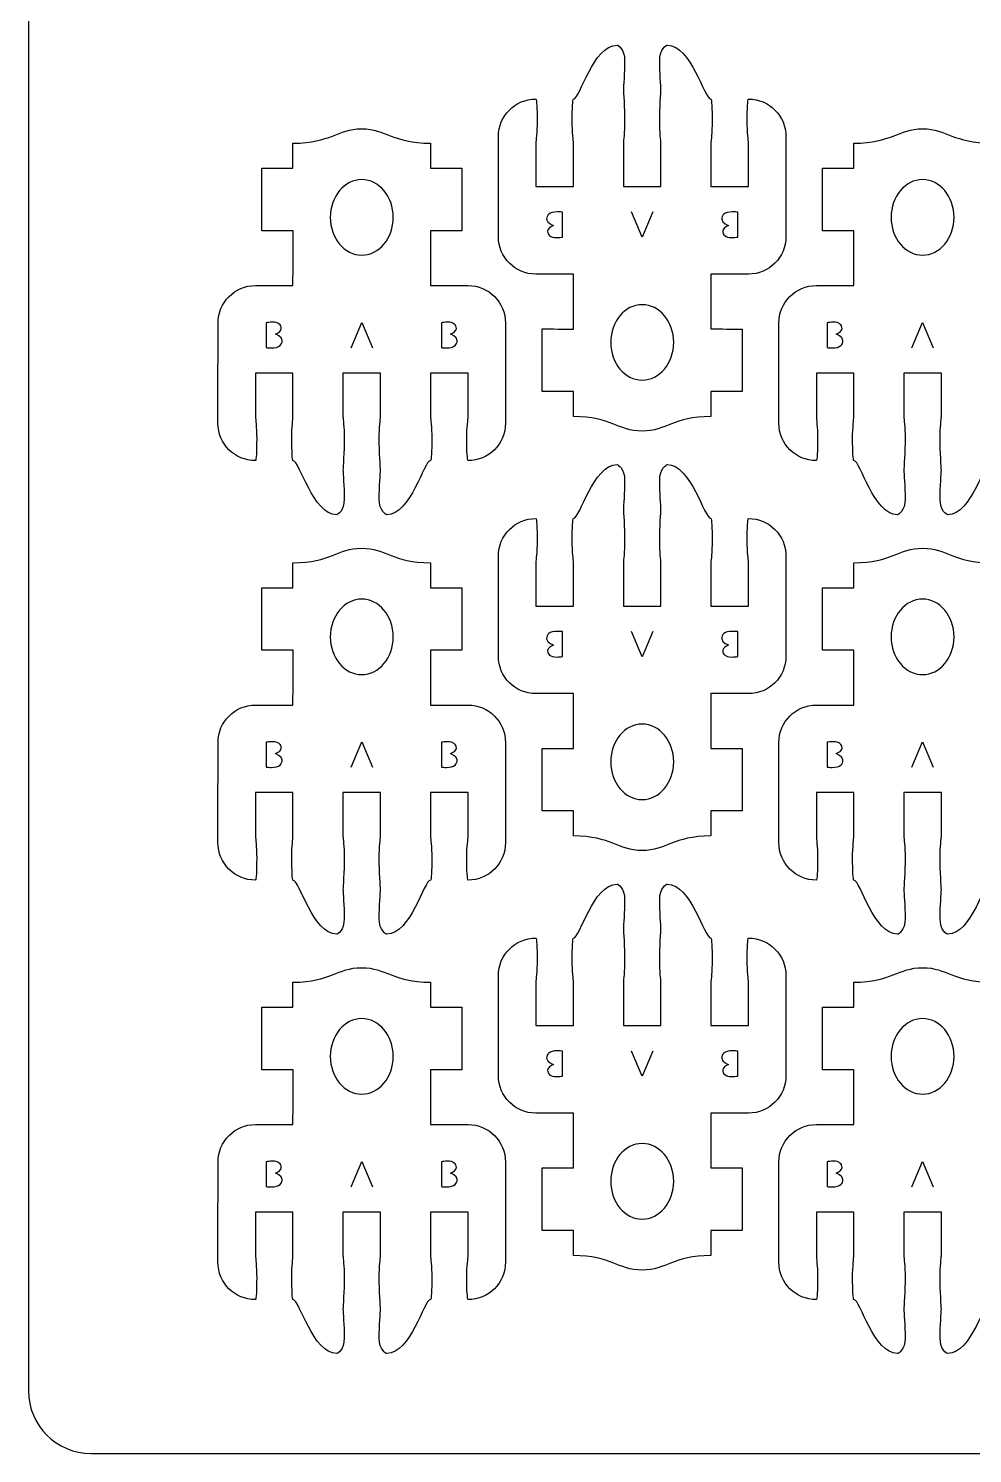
# Model space of a CAD drawing. Extents: x 0 to 300, y 0 to 300.
# Drawn here: x 0 to 75.5, y 0.1 to 114 of the extents above; entities that cross this region are included whole.
import ezdxf

# ---------------------------------------------------------------- set-up
doc = ezdxf.new("R2010")
doc.units = 0
doc.header["$MEASUREMENT"] = 0
doc.layers.add('DEFAULT', color=7, linetype='CONTINUOUS')

msp = doc.modelspace()

# ---------------------------------------------------------------- linework, layer by layer
at = {"layer": 'DEFAULT', "color": 250}
for points in [[(49.93, 99.36), (49.09, 97.34), (48.24, 99.36)], [(25.81, 88.51), (26.65, 90.53), (27.5, 88.51)], [(70.66, 88.51), (71.5, 90.53), (72.35, 88.51)], [(49.93, 65.82), (49.09, 63.8), (48.24, 65.82)], [(25.81, 54.97), (26.65, 56.99), (27.5, 54.97)], [(70.66, 54.97), (71.5, 56.99), (72.35, 54.97)], [(49.93, 32.28), (49.09, 30.26), (48.24, 32.28)], [(25.81, 21.43), (26.65, 23.45), (27.5, 21.43)], [(70.66, 21.43), (71.5, 23.45), (72.35, 21.43)]]:
    msp.add_lwpolyline(points, dxfattribs=at)
at = {"layer": 'DEFAULT', "color": 1}
for points, knots in [([(295, 0.1), (198.33, 0.1), (101.67, 0.1), (5, 0.1), (2.25, 0.1), (0, 2.35), (0, 5.1), (0, 101.77), (0, 198.43), (0, 295.1), (0, 297.85), (2.25, 300.1), (5, 300.1), (101.67, 300.1), (198.33, 300.1), (295, 300.1), (297.75, 300.1), (300, 297.85), (300, 295.1), (300, 198.43), (300, 101.77), (300, 5.1), (300, 2.35), (297.75, 0.1), (295, 0.1)], [0, 0, 0, 0, 822.047, 822.047, 822.047, 823.047, 823.047, 823.047, 1645.095, 1645.095, 1645.095, 1646.095, 1646.095, 1646.095, 2468.142, 2468.142, 2468.142, 2469.142, 2469.142, 2469.142, 3291.19, 3291.19, 3291.19, 3292.19, 3292.19, 3292.19, 3292.19]), ([(57.58, 108.39), (57.53, 108.39), (57.48, 107.6), (57.48, 106.64), (57.48, 105.67), (57.58, 105.06), (57.58, 104.89), (57.58, 103.72), (57.58, 102.55), (57.58, 101.39), (56.58, 101.39), (55.58, 101.39), (54.58, 101.39), (54.58, 102.55), (54.58, 103.72), (54.58, 104.89), (54.58, 105.06), (54.68, 105.67), (54.68, 106.64), (54.68, 107.6), (54.64, 108.39), (54.58, 108.39), (54.04, 108.39), (53.01, 112.7), (51.08, 112.7), (51.02, 112.7), (50.48, 112.42), (50.48, 111.45), (50.48, 110.48), (50.58, 109.39), (50.58, 109.14), (50.58, 108.99), (50.48, 107.6), (50.48, 106.64), (50.48, 105.67), (50.58, 105.06), (50.58, 104.89), (50.58, 103.72), (50.58, 102.55), (50.58, 101.39), (49.58, 101.39), (48.58, 101.39), (47.58, 101.39), (47.58, 102.55), (47.58, 103.72), (47.58, 104.89), (47.58, 105.06), (47.68, 105.67), (47.68, 106.64), (47.68, 107.6), (47.58, 108.99), (47.58, 109.14), (47.58, 109.39), (47.68, 110.48), (47.68, 111.45), (47.68, 112.42), (47.14, 112.7), (47.08, 112.7), (45.14, 112.7), (44.12, 108.39), (43.58, 108.39), (43.52, 108.39), (43.48, 107.6), (43.48, 106.64), (43.48, 105.67), (43.58, 105.06), (43.58, 104.89), (43.58, 103.72), (43.58, 102.55), (43.58, 101.39), (42.58, 101.39), (41.58, 101.39), (40.58, 101.39), (40.58, 102.55), (40.58, 103.72), (40.58, 104.89), (40.58, 105.06), (40.68, 105.67), (40.68, 106.64), (40.68, 107.6), (40.63, 108.39), (40.58, 108.39), (38.92, 108.39), (37.58, 107.05), (37.58, 105.39), (37.58, 102.72), (37.58, 100.05), (37.58, 97.39), (37.58, 95.73), (38.92, 94.39), (40.58, 94.39), (41.58, 94.39), (42.58, 94.39), (43.58, 94.39), (43.58, 92.93), (43.58, 91.47), (43.58, 90), (42.75, 90), (41.92, 90.01), (41.08, 90.01), (41.08, 88.34), (41.08, 86.67), (41.08, 85), (41.92, 85), (42.75, 85), (43.58, 85), (43.58, 84.34), (43.58, 83.67), (43.58, 83), (46.62, 83), (47.11, 81.85), (49.08, 81.85), (51.05, 81.85), (51.54, 83), (54.58, 83), (54.58, 83.67), (54.58, 84.34), (54.58, 85), (55.41, 85), (56.25, 85), (57.08, 85), (57.08, 86.67), (57.08, 88.34), (57.08, 90), (56.25, 90), (55.41, 90.01), (54.58, 90.01), (54.58, 91.47), (54.58, 92.93), (54.58, 94.39), (55.58, 94.39), (56.58, 94.39), (57.58, 94.39), (59.24, 94.39), (60.58, 95.73), (60.58, 97.39), (60.58, 100.05), (60.58, 102.72), (60.58, 105.39), (60.58, 107.05), (59.24, 108.39), (57.58, 108.39)], [1, 1, 1, 1, 2, 2, 2, 3, 3, 3, 12.92, 12.92, 12.92, 21.42, 21.42, 21.42, 31.34, 31.34, 31.34, 32.34, 32.34, 32.34, 33.34, 33.34, 33.34, 34.34, 34.34, 34.34, 35.34, 35.34, 35.34, 36.34, 36.34, 36.34, 37.34, 37.34, 37.34, 38.34, 38.34, 38.34, 48.26, 48.26, 48.26, 56.76, 56.76, 56.76, 66.68, 66.68, 66.68, 67.68, 67.68, 67.68, 68.68, 68.68, 68.68, 69.68, 69.68, 69.68, 70.68, 70.68, 70.68, 71.68, 71.68, 71.68, 72.68, 72.68, 72.68, 73.68, 73.68, 73.68, 83.6, 83.6, 83.6, 92.109, 92.109, 92.109, 102.029, 102.029, 102.029, 103.029, 103.029, 103.029, 104.029, 104.029, 104.029, 105.029, 105.029, 105.029, 127.708, 127.708, 127.708, 128.708, 128.708, 128.708, 137.217, 137.217, 137.217, 149.647, 149.647, 149.647, 156.727007, 156.727007, 156.727007, 170.907007, 170.907007, 170.907007, 177.987007, 177.987007, 177.987007, 183.657007, 183.657007, 183.657007, 184.657007, 184.657007, 184.657007, 185.657007, 185.657007, 185.657007, 191.327007, 191.327007, 191.327007, 198.417007, 198.417007, 198.417007, 212.587007, 212.587007, 212.587007, 219.687014, 219.687014, 219.687014, 232.097018, 232.097018, 232.097018, 240.597018, 240.597018, 240.597018, 241.597018, 241.597018, 241.597018, 264.27602, 264.27602, 264.27602, 265.27602, 265.27602, 265.27602, 265.27602]), ([(18.16, 79.48), (18.21, 79.48), (18.25, 80.26), (18.25, 81.23), (18.25, 82.19), (18.16, 82.8), (18.16, 82.98), (18.16, 84.14), (18.16, 85.31), (18.16, 86.48), (19.16, 86.48), (20.15, 86.48), (21.15, 86.48), (21.15, 85.31), (21.15, 84.14), (21.15, 82.98), (21.15, 82.8), (21.06, 82.19), (21.06, 81.23), (21.06, 80.26), (21.1, 79.48), (21.15, 79.48), (21.7, 79.48), (22.72, 75.16), (24.66, 75.16), (24.71, 75.16), (25.25, 75.45), (25.25, 76.42), (25.25, 77.38), (25.15, 78.48), (25.15, 78.73), (25.15, 78.87), (25.25, 80.26), (25.25, 81.23), (25.25, 82.19), (25.15, 82.8), (25.15, 82.98), (25.15, 84.14), (25.15, 85.31), (25.15, 86.48), (26.15, 86.48), (27.15, 86.48), (28.15, 86.48), (28.15, 85.31), (28.15, 84.14), (28.15, 82.98), (28.15, 82.8), (28.05, 82.19), (28.05, 81.23), (28.05, 80.26), (28.15, 78.87), (28.15, 78.73), (28.15, 78.48), (28.05, 77.38), (28.05, 76.42), (28.05, 75.45), (28.6, 75.16), (28.65, 75.16), (30.59, 75.16), (31.61, 79.48), (32.15, 79.48), (32.21, 79.48), (32.26, 80.26), (32.26, 81.23), (32.26, 82.19), (32.15, 82.8), (32.15, 82.98), (32.15, 84.14), (32.15, 85.31), (32.15, 86.48), (33.15, 86.48), (34.15, 86.48), (35.16, 86.48), (35.16, 85.31), (35.16, 84.14), (35.16, 82.98), (35.16, 82.8), (35.05, 82.19), (35.05, 81.23), (35.05, 80.26), (35.1, 79.48), (35.16, 79.48), (36.81, 79.48), (38.15, 80.82), (38.15, 82.48), (38.15, 85.14), (38.15, 87.81), (38.15, 90.48), (38.15, 92.13), (36.81, 93.48), (35.16, 93.48), (34.15, 93.48), (33.15, 93.48), (32.15, 93.48), (32.15, 94.94), (32.15, 96.4), (32.15, 97.86), (32.99, 97.86), (33.82, 97.86), (34.65, 97.86), (34.65, 99.52), (34.65, 101.19), (34.65, 102.86), (33.82, 102.86), (32.99, 102.86), (32.15, 102.86), (32.15, 103.53), (32.15, 104.19), (32.15, 104.86), (29.11, 104.86), (28.63, 106.01), (26.65, 106.01), (24.68, 106.01), (24.2, 104.86), (21.15, 104.86), (21.15, 104.19), (21.15, 103.53), (21.15, 102.86), (20.32, 102.86), (19.49, 102.86), (18.65, 102.86), (18.65, 101.19), (18.65, 99.53), (18.65, 97.86), (19.49, 97.86), (20.32, 97.86), (21.16, 97.86), (21.16, 96.4), (21.16, 94.94), (21.15, 93.48), (20.15, 93.48), (19.16, 93.48), (18.16, 93.48), (16.5, 93.48), (15.16, 92.13), (15.16, 90.48), (15.16, 87.81), (15.15, 85.14), (15.15, 82.48), (15.15, 80.82), (16.5, 79.48), (18.16, 79.48)], [1, 1, 1, 1, 2, 2, 2, 3, 3, 3, 12.92, 12.92, 12.92, 21.42, 21.42, 21.42, 31.34, 31.34, 31.34, 32.34, 32.34, 32.34, 33.34, 33.34, 33.34, 34.34, 34.34, 34.34, 35.34, 35.34, 35.34, 36.34, 36.34, 36.34, 37.34, 37.34, 37.34, 38.34, 38.34, 38.34, 48.26, 48.26, 48.26, 56.76, 56.76, 56.76, 66.68, 66.68, 66.68, 67.68, 67.68, 67.68, 68.68, 68.68, 68.68, 69.68, 69.68, 69.68, 70.68, 70.68, 70.68, 71.68, 71.68, 71.68, 72.68, 72.68, 72.68, 73.68, 73.68, 73.68, 83.6, 83.6, 83.6, 92.109, 92.109, 92.109, 102.029, 102.029, 102.029, 103.029, 103.029, 103.029, 104.029, 104.029, 104.029, 105.029, 105.029, 105.029, 127.708, 127.708, 127.708, 128.708, 128.708, 128.708, 137.217, 137.217, 137.217, 149.647, 149.647, 149.647, 156.727007, 156.727007, 156.727007, 170.907007, 170.907007, 170.907007, 177.987007, 177.987007, 177.987007, 183.657007, 183.657007, 183.657007, 184.657007, 184.657007, 184.657007, 185.657007, 185.657007, 185.657007, 191.327007, 191.327007, 191.327007, 198.417007, 198.417007, 198.417007, 212.587007, 212.587007, 212.587007, 219.687014, 219.687014, 219.687014, 232.097018, 232.097018, 232.097018, 240.597018, 240.597018, 240.597018, 241.597018, 241.597018, 241.597018, 264.27602, 264.27602, 264.27602, 265.27602, 265.27602, 265.27602, 265.27602]), ([(63.01, 79.48), (63.06, 79.48), (63.11, 80.26), (63.11, 81.23), (63.11, 82.19), (63.01, 82.8), (63.01, 82.98), (63.01, 84.14), (63.01, 85.31), (63.01, 86.48), (64.01, 86.48), (65.01, 86.48), (66.01, 86.48), (66.01, 85.31), (66.01, 84.14), (66.01, 82.98), (66.01, 82.8), (65.91, 82.19), (65.91, 81.23), (65.91, 80.26), (65.95, 79.48), (66.01, 79.48), (66.55, 79.48), (67.57, 75.16), (69.51, 75.16), (69.57, 75.16), (70.11, 75.45), (70.11, 76.42), (70.11, 77.38), (70.01, 78.48), (70.01, 78.73), (70.01, 78.87), (70.11, 80.26), (70.11, 81.23), (70.11, 82.19), (70.01, 82.8), (70.01, 82.98), (70.01, 84.14), (70.01, 85.31), (70.01, 86.48), (71.01, 86.48), (72.01, 86.48), (73.01, 86.48), (73.01, 85.31), (73.01, 84.14), (73.01, 82.98), (73.01, 82.8), (72.91, 82.19), (72.91, 81.23), (72.91, 80.26), (73.01, 78.87), (73.01, 78.73), (73.01, 78.48), (72.91, 77.38), (72.91, 76.42), (72.91, 75.45), (73.45, 75.16), (73.51, 75.16), (75.44, 75.16), (76.47, 79.48), (77.01, 79.48), (77.06, 79.48), (77.11, 80.26), (77.11, 81.23), (77.11, 82.19), (77.01, 82.8), (77.01, 82.98), (77.01, 84.14), (77.01, 85.31), (77.01, 86.48), (78.01, 86.48), (79.01, 86.48), (80.01, 86.48), (80.01, 85.31), (80.01, 84.14), (80.01, 82.98), (80.01, 82.8), (79.91, 82.19), (79.91, 81.23), (79.91, 80.26), (79.95, 79.48), (80.01, 79.48), (81.67, 79.48), (83.01, 80.82), (83.01, 82.48), (83.01, 85.14), (83.01, 87.81), (83.01, 90.48), (83.01, 92.13), (81.67, 93.48), (80.01, 93.48), (79.01, 93.48), (78.01, 93.48), (77.01, 93.48), (77.01, 94.94), (77.01, 96.4), (77.01, 97.86), (77.84, 97.86), (78.67, 97.86), (79.5, 97.86), (79.5, 99.52), (79.5, 101.19), (79.5, 102.86), (78.67, 102.86), (77.84, 102.86), (77.01, 102.86), (77.01, 103.53), (77.01, 104.19), (77.01, 104.86), (73.97, 104.86), (73.48, 106.01), (71.51, 106.01), (69.54, 106.01), (69.05, 104.86), (66.01, 104.86), (66.01, 104.19), (66.01, 103.53), (66.01, 102.86), (65.17, 102.86), (64.34, 102.86), (63.51, 102.86), (63.51, 101.19), (63.51, 99.53), (63.51, 97.86), (64.34, 97.86), (65.18, 97.86), (66.01, 97.86), (66.01, 96.4), (66.01, 94.94), (66.01, 93.48), (65.01, 93.48), (64.01, 93.48), (63.01, 93.48), (61.35, 93.48), (60.01, 92.13), (60.01, 90.48), (60.01, 87.81), (60.01, 85.14), (60.01, 82.48), (60.01, 80.82), (61.35, 79.48), (63.01, 79.48)], [1, 1, 1, 1, 2, 2, 2, 3, 3, 3, 12.92, 12.92, 12.92, 21.42, 21.42, 21.42, 31.34, 31.34, 31.34, 32.34, 32.34, 32.34, 33.34, 33.34, 33.34, 34.34, 34.34, 34.34, 35.34, 35.34, 35.34, 36.34, 36.34, 36.34, 37.34, 37.34, 37.34, 38.34, 38.34, 38.34, 48.26, 48.26, 48.26, 56.76, 56.76, 56.76, 66.68, 66.68, 66.68, 67.68, 67.68, 67.68, 68.68, 68.68, 68.68, 69.68, 69.68, 69.68, 70.68, 70.68, 70.68, 71.68, 71.68, 71.68, 72.68, 72.68, 72.68, 73.68, 73.68, 73.68, 83.6, 83.6, 83.6, 92.11, 92.11, 92.11, 102.03, 102.03, 102.03, 103.03, 103.03, 103.03, 104.03, 104.03, 104.03, 105.03, 105.03, 105.03, 127.709, 127.709, 127.709, 128.709, 128.709, 128.709, 137.219, 137.219, 137.219, 149.649, 149.649, 149.649, 156.729007, 156.729007, 156.729007, 170.909007, 170.909007, 170.909007, 177.989007, 177.989007, 177.989007, 183.659007, 183.659007, 183.659007, 184.659007, 184.659007, 184.659007, 185.659007, 185.659007, 185.659007, 191.329007, 191.329007, 191.329007, 198.419007, 198.419007, 198.419007, 212.589007, 212.589007, 212.589007, 219.689014, 219.689014, 219.689014, 232.099018, 232.099018, 232.099018, 240.599018, 240.599018, 240.599018, 241.599018, 241.599018, 241.599018, 264.27802, 264.27802, 264.27802, 265.27802, 265.27802, 265.27802, 265.27802]), ([(26.65, 101.95), (28.04, 101.95), (29.17, 100.6), (29.17, 98.93), (29.17, 97.26), (28.04, 95.91), (26.65, 95.91), (25.26, 95.91), (24.14, 97.26), (24.14, 98.93), (24.14, 100.6), (25.26, 101.95), (26.65, 101.95)], [1, 1, 1, 1, 2, 2, 2, 3, 3, 3, 4, 4, 4, 5, 5, 5, 5]), ([(71.51, 101.95), (72.89, 101.95), (74.02, 100.6), (74.02, 98.93), (74.02, 97.26), (72.89, 95.91), (71.51, 95.91), (70.12, 95.91), (68.99, 97.26), (68.99, 98.93), (68.99, 100.6), (70.12, 101.95), (71.51, 101.95)], [1, 1, 1, 1, 2, 2, 2, 3, 3, 3, 4, 4, 4, 5, 5, 5, 5]), ([(49.08, 85.92), (47.69, 85.92), (46.57, 87.27), (46.57, 88.93), (46.57, 90.6), (47.69, 91.95), (49.08, 91.95), (50.47, 91.95), (51.6, 90.6), (51.6, 88.93), (51.6, 87.27), (50.47, 85.92), (49.08, 85.92)], [1, 1, 1, 1, 2, 2, 2, 3, 3, 3, 4, 4, 4, 5, 5, 5, 5]), ([(57.58, 74.85), (57.53, 74.85), (57.48, 74.07), (57.48, 73.1), (57.48, 72.13), (57.58, 71.53), (57.58, 71.35), (57.58, 70.18), (57.58, 69.02), (57.58, 67.85), (56.58, 67.85), (55.58, 67.85), (54.58, 67.85), (54.58, 69.02), (54.58, 70.18), (54.58, 71.35), (54.58, 71.53), (54.68, 72.13), (54.68, 73.1), (54.68, 74.07), (54.64, 74.85), (54.58, 74.85), (54.04, 74.85), (53.01, 79.16), (51.08, 79.16), (51.02, 79.16), (50.48, 78.88), (50.48, 77.91), (50.48, 76.94), (50.58, 75.85), (50.58, 75.6), (50.58, 75.45), (50.48, 74.07), (50.48, 73.1), (50.48, 72.13), (50.58, 71.52), (50.58, 71.35), (50.58, 70.18), (50.58, 69.02), (50.58, 67.85), (49.58, 67.85), (48.58, 67.85), (47.58, 67.85), (47.58, 69.02), (47.58, 70.18), (47.58, 71.35), (47.58, 71.52), (47.68, 72.13), (47.68, 73.1), (47.68, 74.07), (47.58, 75.45), (47.58, 75.6), (47.58, 75.85), (47.68, 76.94), (47.68, 77.91), (47.68, 78.88), (47.14, 79.16), (47.08, 79.16), (45.14, 79.16), (44.12, 74.85), (43.58, 74.85), (43.52, 74.85), (43.48, 74.07), (43.48, 73.1), (43.48, 72.13), (43.58, 71.53), (43.58, 71.35), (43.58, 70.18), (43.58, 69.02), (43.58, 67.85), (42.58, 67.85), (41.58, 67.85), (40.58, 67.85), (40.58, 69.02), (40.58, 70.18), (40.58, 71.35), (40.58, 71.53), (40.68, 72.13), (40.68, 73.1), (40.68, 74.07), (40.63, 74.85), (40.58, 74.85), (38.92, 74.85), (37.58, 73.51), (37.58, 71.85), (37.58, 69.18), (37.58, 66.52), (37.58, 63.85), (37.58, 62.19), (38.92, 60.85), (40.58, 60.85), (41.58, 60.85), (42.58, 60.85), (43.58, 60.85), (43.58, 59.39), (43.58, 57.93), (43.58, 56.47), (42.75, 56.47), (41.92, 56.47), (41.08, 56.47), (41.08, 54.8), (41.08, 53.13), (41.08, 51.47), (41.92, 51.47), (42.75, 51.47), (43.58, 51.47), (43.58, 50.8), (43.58, 50.13), (43.58, 49.47), (46.62, 49.47), (47.11, 48.31), (49.08, 48.31), (51.05, 48.31), (51.54, 49.47), (54.58, 49.47), (54.58, 50.13), (54.58, 50.8), (54.58, 51.47), (55.41, 51.47), (56.25, 51.47), (57.08, 51.47), (57.08, 53.13), (57.08, 54.8), (57.08, 56.47), (56.25, 56.47), (55.41, 56.47), (54.58, 56.47), (54.58, 57.93), (54.58, 59.39), (54.58, 60.85), (55.58, 60.85), (56.58, 60.85), (57.58, 60.85), (59.24, 60.85), (60.58, 62.19), (60.58, 63.85), (60.58, 66.52), (60.58, 69.18), (60.58, 71.85), (60.58, 73.51), (59.24, 74.85), (57.58, 74.85)], [1, 1, 1, 1, 2, 2, 2, 3, 3, 3, 12.92, 12.92, 12.92, 21.42, 21.42, 21.42, 31.34, 31.34, 31.34, 32.34, 32.34, 32.34, 33.34, 33.34, 33.34, 34.34, 34.34, 34.34, 35.34, 35.34, 35.34, 36.34, 36.34, 36.34, 37.34, 37.34, 37.34, 38.34, 38.34, 38.34, 48.26, 48.26, 48.26, 56.76, 56.76, 56.76, 66.68, 66.68, 66.68, 67.68, 67.68, 67.68, 68.68, 68.68, 68.68, 69.68, 69.68, 69.68, 70.68, 70.68, 70.68, 71.68, 71.68, 71.68, 72.68, 72.68, 72.68, 73.68, 73.68, 73.68, 83.6, 83.6, 83.6, 92.109, 92.109, 92.109, 102.029, 102.029, 102.029, 103.029, 103.029, 103.029, 104.029, 104.029, 104.029, 105.029, 105.029, 105.029, 127.708, 127.708, 127.708, 128.708, 128.708, 128.708, 137.217, 137.217, 137.217, 149.647, 149.647, 149.647, 156.727007, 156.727007, 156.727007, 170.907007, 170.907007, 170.907007, 177.987007, 177.987007, 177.987007, 183.657007, 183.657007, 183.657007, 184.657007, 184.657007, 184.657007, 185.657007, 185.657007, 185.657007, 191.327007, 191.327007, 191.327007, 198.417007, 198.417007, 198.417007, 212.587007, 212.587007, 212.587007, 219.687014, 219.687014, 219.687014, 232.097018, 232.097018, 232.097018, 240.597018, 240.597018, 240.597018, 241.597018, 241.597018, 241.597018, 264.27602, 264.27602, 264.27602, 265.27602, 265.27602, 265.27602, 265.27602]), ([(18.16, 45.94), (18.21, 45.94), (18.25, 46.72), (18.25, 47.69), (18.25, 48.66), (18.16, 49.26), (18.16, 49.44), (18.16, 50.61), (18.16, 51.77), (18.16, 52.94), (19.16, 52.94), (20.15, 52.94), (21.15, 52.94), (21.15, 51.77), (21.15, 50.61), (21.15, 49.44), (21.15, 49.26), (21.06, 48.66), (21.06, 47.69), (21.06, 46.72), (21.1, 45.94), (21.15, 45.94), (21.7, 45.94), (22.72, 41.62), (24.66, 41.62), (24.71, 41.62), (25.25, 41.91), (25.25, 42.88), (25.25, 43.84), (25.15, 44.94), (25.15, 45.19), (25.15, 45.33), (25.25, 46.72), (25.25, 47.69), (25.25, 48.66), (25.15, 49.27), (25.15, 49.44), (25.15, 50.61), (25.15, 51.77), (25.15, 52.94), (26.15, 52.94), (27.15, 52.94), (28.15, 52.94), (28.15, 51.77), (28.15, 50.61), (28.15, 49.44), (28.15, 49.27), (28.05, 48.66), (28.05, 47.69), (28.05, 46.72), (28.15, 45.33), (28.15, 45.19), (28.15, 44.94), (28.05, 43.84), (28.05, 42.88), (28.05, 41.91), (28.6, 41.62), (28.65, 41.62), (30.59, 41.62), (31.61, 45.94), (32.15, 45.94), (32.21, 45.94), (32.26, 46.72), (32.26, 47.69), (32.26, 48.66), (32.15, 49.26), (32.15, 49.44), (32.15, 50.61), (32.15, 51.77), (32.15, 52.94), (33.15, 52.94), (34.15, 52.94), (35.16, 52.94), (35.16, 51.77), (35.16, 50.61), (35.16, 49.44), (35.16, 49.26), (35.05, 48.66), (35.05, 47.69), (35.05, 46.72), (35.1, 45.94), (35.16, 45.94), (36.81, 45.94), (38.15, 47.28), (38.15, 48.94), (38.15, 51.6), (38.15, 54.27), (38.15, 56.94), (38.15, 58.6), (36.81, 59.94), (35.16, 59.94), (34.15, 59.94), (33.15, 59.94), (32.15, 59.94), (32.15, 61.4), (32.15, 62.86), (32.15, 64.32), (32.99, 64.32), (33.82, 64.32), (34.65, 64.32), (34.65, 65.99), (34.65, 67.65), (34.65, 69.32), (33.82, 69.32), (32.99, 69.32), (32.15, 69.32), (32.15, 69.99), (32.15, 70.65), (32.15, 71.32), (29.11, 71.32), (28.63, 72.48), (26.65, 72.48), (24.68, 72.48), (24.2, 71.32), (21.15, 71.32), (21.15, 70.65), (21.15, 69.99), (21.15, 69.32), (20.32, 69.32), (19.49, 69.32), (18.65, 69.32), (18.65, 67.65), (18.65, 65.99), (18.65, 64.32), (19.49, 64.32), (20.32, 64.32), (21.16, 64.32), (21.16, 62.86), (21.16, 61.4), (21.15, 59.94), (20.15, 59.94), (19.16, 59.94), (18.16, 59.94), (16.5, 59.94), (15.16, 58.6), (15.16, 56.94), (15.16, 54.27), (15.15, 51.6), (15.15, 48.94), (15.15, 47.28), (16.5, 45.94), (18.16, 45.94)], [1, 1, 1, 1, 2, 2, 2, 3, 3, 3, 12.92, 12.92, 12.92, 21.42, 21.42, 21.42, 31.34, 31.34, 31.34, 32.34, 32.34, 32.34, 33.34, 33.34, 33.34, 34.34, 34.34, 34.34, 35.34, 35.34, 35.34, 36.34, 36.34, 36.34, 37.34, 37.34, 37.34, 38.34, 38.34, 38.34, 48.26, 48.26, 48.26, 56.76, 56.76, 56.76, 66.68, 66.68, 66.68, 67.68, 67.68, 67.68, 68.68, 68.68, 68.68, 69.68, 69.68, 69.68, 70.68, 70.68, 70.68, 71.68, 71.68, 71.68, 72.68, 72.68, 72.68, 73.68, 73.68, 73.68, 83.6, 83.6, 83.6, 92.109, 92.109, 92.109, 102.029, 102.029, 102.029, 103.029, 103.029, 103.029, 104.029, 104.029, 104.029, 105.029, 105.029, 105.029, 127.708, 127.708, 127.708, 128.708, 128.708, 128.708, 137.217, 137.217, 137.217, 149.647, 149.647, 149.647, 156.727007, 156.727007, 156.727007, 170.907007, 170.907007, 170.907007, 177.987007, 177.987007, 177.987007, 183.657007, 183.657007, 183.657007, 184.657007, 184.657007, 184.657007, 185.657007, 185.657007, 185.657007, 191.327007, 191.327007, 191.327007, 198.417007, 198.417007, 198.417007, 212.587007, 212.587007, 212.587007, 219.687014, 219.687014, 219.687014, 232.097018, 232.097018, 232.097018, 240.597018, 240.597018, 240.597018, 241.597018, 241.597018, 241.597018, 264.27602, 264.27602, 264.27602, 265.27602, 265.27602, 265.27602, 265.27602]), ([(63.01, 45.94), (63.06, 45.94), (63.11, 46.72), (63.11, 47.69), (63.11, 48.66), (63.01, 49.26), (63.01, 49.44), (63.01, 50.61), (63.01, 51.77), (63.01, 52.94), (64.01, 52.94), (65.01, 52.94), (66.01, 52.94), (66.01, 51.77), (66.01, 50.61), (66.01, 49.44), (66.01, 49.26), (65.91, 48.66), (65.91, 47.69), (65.91, 46.72), (65.95, 45.94), (66.01, 45.94), (66.55, 45.94), (67.57, 41.62), (69.51, 41.62), (69.57, 41.62), (70.11, 41.91), (70.11, 42.88), (70.11, 43.84), (70.01, 44.94), (70.01, 45.19), (70.01, 45.33), (70.11, 46.72), (70.11, 47.69), (70.11, 48.66), (70.01, 49.27), (70.01, 49.44), (70.01, 50.61), (70.01, 51.77), (70.01, 52.94), (71.01, 52.94), (72.01, 52.94), (73.01, 52.94), (73.01, 51.77), (73.01, 50.61), (73.01, 49.44), (73.01, 49.27), (72.91, 48.66), (72.91, 47.69), (72.91, 46.72), (73.01, 45.33), (73.01, 45.19), (73.01, 44.94), (72.91, 43.84), (72.91, 42.88), (72.91, 41.91), (73.45, 41.62), (73.51, 41.62), (75.44, 41.62), (76.47, 45.94), (77.01, 45.94), (77.06, 45.94), (77.11, 46.72), (77.11, 47.69), (77.11, 48.66), (77.01, 49.26), (77.01, 49.44), (77.01, 50.61), (77.01, 51.77), (77.01, 52.94), (78.01, 52.94), (79.01, 52.94), (80.01, 52.94), (80.01, 51.77), (80.01, 50.61), (80.01, 49.44), (80.01, 49.26), (79.91, 48.66), (79.91, 47.69), (79.91, 46.72), (79.95, 45.94), (80.01, 45.94), (81.67, 45.94), (83.01, 47.28), (83.01, 48.94), (83.01, 51.6), (83.01, 54.27), (83.01, 56.94), (83.01, 58.6), (81.67, 59.94), (80.01, 59.94), (79.01, 59.94), (78.01, 59.94), (77.01, 59.94), (77.01, 61.4), (77.01, 62.86), (77.01, 64.32), (77.84, 64.32), (78.67, 64.32), (79.5, 64.32), (79.5, 65.99), (79.5, 67.65), (79.5, 69.32), (78.67, 69.32), (77.84, 69.32), (77.01, 69.32), (77.01, 69.99), (77.01, 70.65), (77.01, 71.32), (73.97, 71.32), (73.48, 72.48), (71.51, 72.48), (69.54, 72.48), (69.05, 71.32), (66.01, 71.32), (66.01, 70.65), (66.01, 69.99), (66.01, 69.32), (65.17, 69.32), (64.34, 69.32), (63.51, 69.32), (63.51, 67.65), (63.51, 65.99), (63.51, 64.32), (64.34, 64.32), (65.18, 64.32), (66.01, 64.32), (66.01, 62.86), (66.01, 61.4), (66.01, 59.94), (65.01, 59.94), (64.01, 59.94), (63.01, 59.94), (61.35, 59.94), (60.01, 58.6), (60.01, 56.94), (60.01, 54.27), (60.01, 51.6), (60.01, 48.94), (60.01, 47.28), (61.35, 45.94), (63.01, 45.94)], [1, 1, 1, 1, 2, 2, 2, 3, 3, 3, 12.92, 12.92, 12.92, 21.42, 21.42, 21.42, 31.34, 31.34, 31.34, 32.34, 32.34, 32.34, 33.34, 33.34, 33.34, 34.34, 34.34, 34.34, 35.34, 35.34, 35.34, 36.34, 36.34, 36.34, 37.34, 37.34, 37.34, 38.34, 38.34, 38.34, 48.26, 48.26, 48.26, 56.76, 56.76, 56.76, 66.68, 66.68, 66.68, 67.68, 67.68, 67.68, 68.68, 68.68, 68.68, 69.68, 69.68, 69.68, 70.68, 70.68, 70.68, 71.68, 71.68, 71.68, 72.68, 72.68, 72.68, 73.68, 73.68, 73.68, 83.6, 83.6, 83.6, 92.11, 92.11, 92.11, 102.03, 102.03, 102.03, 103.03, 103.03, 103.03, 104.03, 104.03, 104.03, 105.03, 105.03, 105.03, 127.709, 127.709, 127.709, 128.709, 128.709, 128.709, 137.219, 137.219, 137.219, 149.649, 149.649, 149.649, 156.729007, 156.729007, 156.729007, 170.909007, 170.909007, 170.909007, 177.989007, 177.989007, 177.989007, 183.659007, 183.659007, 183.659007, 184.659007, 184.659007, 184.659007, 185.659007, 185.659007, 185.659007, 191.329007, 191.329007, 191.329007, 198.419007, 198.419007, 198.419007, 212.589007, 212.589007, 212.589007, 219.689014, 219.689014, 219.689014, 232.099018, 232.099018, 232.099018, 240.599018, 240.599018, 240.599018, 241.599018, 241.599018, 241.599018, 264.27802, 264.27802, 264.27802, 265.27802, 265.27802, 265.27802, 265.27802]), ([(26.65, 68.41), (28.04, 68.41), (29.17, 67.06), (29.17, 65.39), (29.17, 63.72), (28.04, 62.37), (26.65, 62.37), (25.26, 62.37), (24.14, 63.72), (24.14, 65.39), (24.14, 67.06), (25.26, 68.41), (26.65, 68.41)], [1, 1, 1, 1, 2, 2, 2, 3, 3, 3, 4, 4, 4, 5, 5, 5, 5]), ([(71.51, 68.41), (72.89, 68.41), (74.02, 67.06), (74.02, 65.39), (74.02, 63.72), (72.89, 62.37), (71.51, 62.37), (70.12, 62.37), (68.99, 63.72), (68.99, 65.39), (68.99, 67.06), (70.12, 68.41), (71.51, 68.41)], [1, 1, 1, 1, 2, 2, 2, 3, 3, 3, 4, 4, 4, 5, 5, 5, 5]), ([(49.08, 52.38), (47.69, 52.38), (46.57, 53.73), (46.57, 55.4), (46.57, 57.07), (47.69, 58.42), (49.08, 58.42), (50.47, 58.42), (51.6, 57.07), (51.6, 55.4), (51.6, 53.73), (50.47, 52.38), (49.08, 52.38)], [1, 1, 1, 1, 2, 2, 2, 3, 3, 3, 4, 4, 4, 5, 5, 5, 5]), ([(57.58, 41.31), (57.53, 41.31), (57.48, 40.53), (57.48, 39.56), (57.48, 38.59), (57.58, 37.99), (57.58, 37.81), (57.58, 36.64), (57.58, 35.48), (57.58, 34.31), (56.58, 34.31), (55.58, 34.31), (54.58, 34.31), (54.58, 35.48), (54.58, 36.64), (54.58, 37.81), (54.58, 37.99), (54.68, 38.59), (54.68, 39.56), (54.68, 40.53), (54.64, 41.31), (54.58, 41.31), (54.04, 41.31), (53.01, 45.62), (51.08, 45.62), (51.02, 45.62), (50.48, 45.34), (50.48, 44.37), (50.48, 43.41), (50.58, 42.31), (50.58, 42.06), (50.58, 41.92), (50.48, 40.53), (50.48, 39.56), (50.48, 38.59), (50.58, 37.98), (50.58, 37.81), (50.58, 36.64), (50.58, 35.48), (50.58, 34.31), (49.58, 34.31), (48.58, 34.31), (47.58, 34.31), (47.58, 35.48), (47.58, 36.64), (47.58, 37.81), (47.58, 37.98), (47.68, 38.59), (47.68, 39.56), (47.68, 40.53), (47.58, 41.92), (47.58, 42.06), (47.58, 42.31), (47.68, 43.41), (47.68, 44.37), (47.68, 45.34), (47.14, 45.62), (47.08, 45.62), (45.14, 45.62), (44.12, 41.31), (43.58, 41.31), (43.52, 41.31), (43.48, 40.53), (43.48, 39.56), (43.48, 38.59), (43.58, 37.99), (43.58, 37.81), (43.58, 36.64), (43.58, 35.48), (43.58, 34.31), (42.58, 34.31), (41.58, 34.31), (40.58, 34.31), (40.58, 35.48), (40.58, 36.64), (40.58, 37.81), (40.58, 37.99), (40.68, 38.59), (40.68, 39.56), (40.68, 40.53), (40.63, 41.31), (40.58, 41.31), (38.92, 41.31), (37.58, 39.97), (37.58, 38.31), (37.58, 35.64), (37.58, 32.98), (37.58, 30.31), (37.58, 28.65), (38.92, 27.31), (40.58, 27.31), (41.58, 27.31), (42.58, 27.31), (43.58, 27.31), (43.58, 25.85), (43.58, 24.39), (43.58, 22.93), (42.75, 22.93), (41.92, 22.93), (41.08, 22.93), (41.08, 21.26), (41.08, 19.6), (41.08, 17.93), (41.92, 17.93), (42.75, 17.93), (43.58, 17.93), (43.58, 17.26), (43.58, 16.6), (43.58, 15.93), (46.62, 15.93), (47.11, 14.77), (49.08, 14.77), (51.05, 14.77), (51.54, 15.93), (54.58, 15.93), (54.58, 16.6), (54.58, 17.26), (54.58, 17.93), (55.41, 17.93), (56.25, 17.93), (57.08, 17.93), (57.08, 19.59), (57.08, 21.26), (57.08, 22.93), (56.25, 22.93), (55.41, 22.93), (54.58, 22.93), (54.58, 24.39), (54.58, 25.85), (54.58, 27.31), (55.58, 27.31), (56.58, 27.31), (57.58, 27.31), (59.24, 27.31), (60.58, 28.65), (60.58, 30.31), (60.58, 32.98), (60.58, 35.64), (60.58, 38.31), (60.58, 39.97), (59.24, 41.31), (57.58, 41.31)], [1, 1, 1, 1, 2, 2, 2, 3, 3, 3, 12.92, 12.92, 12.92, 21.42, 21.42, 21.42, 31.34, 31.34, 31.34, 32.34, 32.34, 32.34, 33.34, 33.34, 33.34, 34.34, 34.34, 34.34, 35.34, 35.34, 35.34, 36.34, 36.34, 36.34, 37.34, 37.34, 37.34, 38.34, 38.34, 38.34, 48.26, 48.26, 48.26, 56.76, 56.76, 56.76, 66.68, 66.68, 66.68, 67.68, 67.68, 67.68, 68.68, 68.68, 68.68, 69.68, 69.68, 69.68, 70.68, 70.68, 70.68, 71.68, 71.68, 71.68, 72.68, 72.68, 72.68, 73.68, 73.68, 73.68, 83.6, 83.6, 83.6, 92.109, 92.109, 92.109, 102.029, 102.029, 102.029, 103.029, 103.029, 103.029, 104.029, 104.029, 104.029, 105.029, 105.029, 105.029, 127.708, 127.708, 127.708, 128.708, 128.708, 128.708, 137.217, 137.217, 137.217, 149.647, 149.647, 149.647, 156.727007, 156.727007, 156.727007, 170.907007, 170.907007, 170.907007, 177.987007, 177.987007, 177.987007, 183.657007, 183.657007, 183.657007, 184.657007, 184.657007, 184.657007, 185.657007, 185.657007, 185.657007, 191.327007, 191.327007, 191.327007, 198.417007, 198.417007, 198.417007, 212.587007, 212.587007, 212.587007, 219.687014, 219.687014, 219.687014, 232.097018, 232.097018, 232.097018, 240.597018, 240.597018, 240.597018, 241.597018, 241.597018, 241.597018, 264.27602, 264.27602, 264.27602, 265.27602, 265.27602, 265.27602, 265.27602]), ([(18.16, 12.4), (18.21, 12.4), (18.25, 13.18), (18.25, 14.15), (18.25, 15.12), (18.16, 15.72), (18.16, 15.9), (18.16, 17.07), (18.16, 18.23), (18.16, 19.4), (19.16, 19.4), (20.15, 19.4), (21.15, 19.4), (21.15, 18.23), (21.15, 17.07), (21.15, 15.9), (21.15, 15.72), (21.06, 15.12), (21.06, 14.15), (21.06, 13.18), (21.1, 12.4), (21.15, 12.4), (21.7, 12.4), (22.72, 8.09), (24.66, 8.09), (24.71, 8.09), (25.25, 8.37), (25.25, 9.34), (25.25, 10.31), (25.15, 11.4), (25.15, 11.65), (25.15, 11.8), (25.25, 13.18), (25.25, 14.15), (25.25, 15.12), (25.15, 15.73), (25.15, 15.9), (25.15, 17.07), (25.15, 18.23), (25.15, 19.4), (26.15, 19.4), (27.15, 19.4), (28.15, 19.4), (28.15, 18.23), (28.15, 17.07), (28.15, 15.9), (28.15, 15.73), (28.05, 15.12), (28.05, 14.15), (28.05, 13.18), (28.15, 11.8), (28.15, 11.65), (28.15, 11.4), (28.05, 10.31), (28.05, 9.34), (28.05, 8.37), (28.6, 8.09), (28.65, 8.09), (30.59, 8.09), (31.61, 12.4), (32.15, 12.4), (32.21, 12.4), (32.26, 13.18), (32.26, 14.15), (32.26, 15.12), (32.15, 15.72), (32.15, 15.9), (32.15, 17.07), (32.15, 18.23), (32.15, 19.4), (33.15, 19.4), (34.15, 19.4), (35.16, 19.4), (35.16, 18.23), (35.16, 17.07), (35.16, 15.9), (35.16, 15.72), (35.05, 15.12), (35.05, 14.15), (35.05, 13.18), (35.1, 12.4), (35.16, 12.4), (36.81, 12.4), (38.15, 13.74), (38.15, 15.4), (38.15, 18.07), (38.15, 20.73), (38.15, 23.4), (38.15, 25.06), (36.81, 26.4), (35.16, 26.4), (34.15, 26.4), (33.15, 26.4), (32.15, 26.4), (32.15, 27.86), (32.15, 29.32), (32.15, 30.78), (32.99, 30.78), (33.82, 30.78), (34.65, 30.78), (34.65, 32.45), (34.65, 34.12), (34.65, 35.78), (33.82, 35.78), (32.99, 35.78), (32.15, 35.78), (32.15, 36.45), (32.15, 37.12), (32.15, 37.78), (29.11, 37.78), (28.63, 38.94), (26.65, 38.94), (24.68, 38.94), (24.2, 37.78), (21.15, 37.78), (21.15, 37.12), (21.15, 36.45), (21.15, 35.78), (20.32, 35.78), (19.49, 35.78), (18.65, 35.78), (18.65, 34.12), (18.65, 32.45), (18.65, 30.78), (19.49, 30.78), (20.32, 30.78), (21.16, 30.78), (21.16, 29.32), (21.16, 27.86), (21.15, 26.4), (20.15, 26.4), (19.16, 26.4), (18.16, 26.4), (16.5, 26.4), (15.16, 25.06), (15.16, 23.4), (15.16, 20.73), (15.15, 18.07), (15.15, 15.4), (15.15, 13.74), (16.5, 12.4), (18.16, 12.4)], [1, 1, 1, 1, 2, 2, 2, 3, 3, 3, 12.92, 12.92, 12.92, 21.42, 21.42, 21.42, 31.34, 31.34, 31.34, 32.34, 32.34, 32.34, 33.34, 33.34, 33.34, 34.34, 34.34, 34.34, 35.34, 35.34, 35.34, 36.34, 36.34, 36.34, 37.34, 37.34, 37.34, 38.34, 38.34, 38.34, 48.26, 48.26, 48.26, 56.76, 56.76, 56.76, 66.68, 66.68, 66.68, 67.68, 67.68, 67.68, 68.68, 68.68, 68.68, 69.68, 69.68, 69.68, 70.68, 70.68, 70.68, 71.68, 71.68, 71.68, 72.68, 72.68, 72.68, 73.68, 73.68, 73.68, 83.6, 83.6, 83.6, 92.109, 92.109, 92.109, 102.029, 102.029, 102.029, 103.029, 103.029, 103.029, 104.029, 104.029, 104.029, 105.029, 105.029, 105.029, 127.708, 127.708, 127.708, 128.708, 128.708, 128.708, 137.217, 137.217, 137.217, 149.647, 149.647, 149.647, 156.727007, 156.727007, 156.727007, 170.907007, 170.907007, 170.907007, 177.987007, 177.987007, 177.987007, 183.657007, 183.657007, 183.657007, 184.657007, 184.657007, 184.657007, 185.657007, 185.657007, 185.657007, 191.327007, 191.327007, 191.327007, 198.417007, 198.417007, 198.417007, 212.587007, 212.587007, 212.587007, 219.687014, 219.687014, 219.687014, 232.097018, 232.097018, 232.097018, 240.597018, 240.597018, 240.597018, 241.597018, 241.597018, 241.597018, 264.27602, 264.27602, 264.27602, 265.27602, 265.27602, 265.27602, 265.27602]), ([(63.01, 12.4), (63.06, 12.4), (63.11, 13.18), (63.11, 14.15), (63.11, 15.12), (63.01, 15.72), (63.01, 15.9), (63.01, 17.07), (63.01, 18.23), (63.01, 19.4), (64.01, 19.4), (65.01, 19.4), (66.01, 19.4), (66.01, 18.23), (66.01, 17.07), (66.01, 15.9), (66.01, 15.72), (65.91, 15.12), (65.91, 14.15), (65.91, 13.18), (65.95, 12.4), (66.01, 12.4), (66.55, 12.4), (67.57, 8.09), (69.51, 8.09), (69.57, 8.09), (70.11, 8.37), (70.11, 9.34), (70.11, 10.31), (70.01, 11.4), (70.01, 11.65), (70.01, 11.8), (70.11, 13.18), (70.11, 14.15), (70.11, 15.12), (70.01, 15.73), (70.01, 15.9), (70.01, 17.07), (70.01, 18.23), (70.01, 19.4), (71.01, 19.4), (72.01, 19.4), (73.01, 19.4), (73.01, 18.23), (73.01, 17.07), (73.01, 15.9), (73.01, 15.73), (72.91, 15.12), (72.91, 14.15), (72.91, 13.18), (73.01, 11.8), (73.01, 11.65), (73.01, 11.4), (72.91, 10.31), (72.91, 9.34), (72.91, 8.37), (73.45, 8.09), (73.51, 8.09), (75.44, 8.09), (76.47, 12.4), (77.01, 12.4), (77.06, 12.4), (77.11, 13.18), (77.11, 14.15), (77.11, 15.12), (77.01, 15.72), (77.01, 15.9), (77.01, 17.07), (77.01, 18.23), (77.01, 19.4), (78.01, 19.4), (79.01, 19.4), (80.01, 19.4), (80.01, 18.23), (80.01, 17.07), (80.01, 15.9), (80.01, 15.72), (79.91, 15.12), (79.91, 14.15), (79.91, 13.18), (79.95, 12.4), (80.01, 12.4), (81.67, 12.4), (83.01, 13.74), (83.01, 15.4), (83.01, 18.07), (83.01, 20.73), (83.01, 23.4), (83.01, 25.06), (81.67, 26.4), (80.01, 26.4), (79.01, 26.4), (78.01, 26.4), (77.01, 26.4), (77.01, 27.86), (77.01, 29.32), (77.01, 30.78), (77.84, 30.78), (78.67, 30.78), (79.5, 30.78), (79.5, 32.45), (79.5, 34.12), (79.5, 35.78), (78.67, 35.78), (77.84, 35.78), (77.01, 35.78), (77.01, 36.45), (77.01, 37.12), (77.01, 37.78), (73.97, 37.78), (73.48, 38.94), (71.51, 38.94), (69.54, 38.94), (69.05, 37.78), (66.01, 37.78), (66.01, 37.12), (66.01, 36.45), (66.01, 35.78), (65.17, 35.78), (64.34, 35.78), (63.51, 35.78), (63.51, 34.12), (63.51, 32.45), (63.51, 30.78), (64.34, 30.78), (65.18, 30.78), (66.01, 30.78), (66.01, 29.32), (66.01, 27.86), (66.01, 26.4), (65.01, 26.4), (64.01, 26.4), (63.01, 26.4), (61.35, 26.4), (60.01, 25.06), (60.01, 23.4), (60.01, 20.73), (60.01, 18.07), (60.01, 15.4), (60.01, 13.74), (61.35, 12.4), (63.01, 12.4)], [1, 1, 1, 1, 2, 2, 2, 3, 3, 3, 12.92, 12.92, 12.92, 21.42, 21.42, 21.42, 31.34, 31.34, 31.34, 32.34, 32.34, 32.34, 33.34, 33.34, 33.34, 34.34, 34.34, 34.34, 35.34, 35.34, 35.34, 36.34, 36.34, 36.34, 37.34, 37.34, 37.34, 38.34, 38.34, 38.34, 48.26, 48.26, 48.26, 56.76, 56.76, 56.76, 66.68, 66.68, 66.68, 67.68, 67.68, 67.68, 68.68, 68.68, 68.68, 69.68, 69.68, 69.68, 70.68, 70.68, 70.68, 71.68, 71.68, 71.68, 72.68, 72.68, 72.68, 73.68, 73.68, 73.68, 83.6, 83.6, 83.6, 92.11, 92.11, 92.11, 102.03, 102.03, 102.03, 103.03, 103.03, 103.03, 104.03, 104.03, 104.03, 105.03, 105.03, 105.03, 127.709, 127.709, 127.709, 128.709, 128.709, 128.709, 137.219, 137.219, 137.219, 149.649, 149.649, 149.649, 156.729007, 156.729007, 156.729007, 170.909007, 170.909007, 170.909007, 177.989007, 177.989007, 177.989007, 183.659007, 183.659007, 183.659007, 184.659007, 184.659007, 184.659007, 185.659007, 185.659007, 185.659007, 191.329007, 191.329007, 191.329007, 198.419007, 198.419007, 198.419007, 212.589007, 212.589007, 212.589007, 219.689014, 219.689014, 219.689014, 232.099018, 232.099018, 232.099018, 240.599018, 240.599018, 240.599018, 241.599018, 241.599018, 241.599018, 264.27802, 264.27802, 264.27802, 265.27802, 265.27802, 265.27802, 265.27802]), ([(26.65, 34.87), (28.04, 34.87), (29.17, 33.52), (29.17, 31.85), (29.17, 30.18), (28.04, 28.83), (26.65, 28.83), (25.26, 28.83), (24.14, 30.18), (24.14, 31.85), (24.14, 33.52), (25.26, 34.87), (26.65, 34.87)], [1, 1, 1, 1, 2, 2, 2, 3, 3, 3, 4, 4, 4, 5, 5, 5, 5]), ([(71.51, 34.87), (72.89, 34.87), (74.02, 33.52), (74.02, 31.85), (74.02, 30.18), (72.89, 28.83), (71.51, 28.83), (70.12, 28.83), (68.99, 30.18), (68.99, 31.85), (68.99, 33.52), (70.12, 34.87), (71.51, 34.87)], [1, 1, 1, 1, 2, 2, 2, 3, 3, 3, 4, 4, 4, 5, 5, 5, 5]), ([(49.08, 18.84), (47.69, 18.84), (46.57, 20.19), (46.57, 21.86), (46.57, 23.53), (47.69, 24.88), (49.08, 24.88), (50.47, 24.88), (51.6, 23.53), (51.6, 21.86), (51.6, 20.19), (50.47, 18.84), (49.08, 18.84)], [1, 1, 1, 1, 2, 2, 2, 3, 3, 3, 4, 4, 4, 5, 5, 5, 5])]:
    msp.add_open_spline(points, degree=3, knots=knots, dxfattribs=at)
at = {"layer": 'DEFAULT', "color": 250}
for points in [[(42.72, 97.36), (42.6, 97.34), (42.42, 97.32), (42.24, 97.32), (41.98, 97.32), (41.81, 97.36), (41.68, 97.47), (41.58, 97.54), (41.52, 97.66), (41.52, 97.82), (41.52, 98.02), (41.77, 98.19), (41.99, 98.27), (41.99, 98.27), (41.44, 98.48), (41.44, 98.78), (41.44, 98.95), (41.51, 99.08), (41.61, 99.18), (41.75, 99.31), (41.98, 99.37), (42.31, 99.37), (42.49, 99.37), (42.63, 99.36), (42.72, 99.35), (42.72, 98.69), (42.72, 98.02), (42.72, 97.36)], [(56.72, 97.36), (56.6, 97.34), (56.42, 97.32), (56.24, 97.32), (55.98, 97.32), (55.81, 97.36), (55.69, 97.47), (55.58, 97.54), (55.52, 97.66), (55.52, 97.82), (55.52, 98.02), (55.77, 98.19), (55.99, 98.27), (55.99, 98.27), (55.44, 98.48), (55.44, 98.78), (55.44, 98.95), (55.51, 99.08), (55.61, 99.18), (55.75, 99.31), (55.98, 99.37), (56.31, 99.37), (56.49, 99.37), (56.63, 99.36), (56.72, 99.35), (56.72, 98.69), (56.72, 98.02), (56.72, 97.36)], [(19.02, 90.5), (19.13, 90.53), (19.31, 90.55), (19.49, 90.55), (19.75, 90.55), (19.92, 90.5), (20.05, 90.4), (20.15, 90.32), (20.22, 90.2), (20.22, 90.04), (20.22, 89.85), (19.96, 89.68), (19.75, 89.6), (19.75, 89.6), (20.29, 89.38), (20.29, 89.09), (20.29, 88.91), (20.22, 88.78), (20.12, 88.68), (19.98, 88.55), (19.75, 88.49), (19.42, 88.49), (19.24, 88.49), (19.1, 88.5), (19.02, 88.52), (19.02, 89.18), (19.02, 89.84), (19.02, 90.5)], [(33.02, 90.5), (33.13, 90.53), (33.31, 90.55), (33.5, 90.55), (33.76, 90.55), (33.92, 90.5), (34.05, 90.4), (34.15, 90.32), (34.22, 90.2), (34.22, 90.04), (34.22, 89.85), (33.96, 89.68), (33.75, 89.6), (33.75, 89.6), (34.29, 89.38), (34.29, 89.09), (34.29, 88.91), (34.22, 88.78), (34.12, 88.68), (33.98, 88.55), (33.75, 88.49), (33.42, 88.49), (33.24, 88.49), (33.11, 88.5), (33.02, 88.52), (33.02, 89.18), (33.02, 89.84), (33.02, 90.5)], [(63.87, 90.5), (63.98, 90.53), (64.16, 90.55), (64.35, 90.55), (64.61, 90.55), (64.78, 90.5), (64.9, 90.4), (65.01, 90.32), (65.07, 90.2), (65.07, 90.04), (65.07, 89.85), (64.81, 89.68), (64.6, 89.6), (64.6, 89.6), (65.14, 89.38), (65.14, 89.09), (65.14, 88.91), (65.08, 88.78), (64.97, 88.68), (64.83, 88.55), (64.6, 88.49), (64.27, 88.49), (64.09, 88.49), (63.96, 88.5), (63.87, 88.52), (63.87, 89.18), (63.87, 89.84), (63.87, 90.5)], [(42.72, 63.82), (42.6, 63.8), (42.42, 63.78), (42.24, 63.78), (41.98, 63.78), (41.81, 63.83), (41.68, 63.93), (41.58, 64.01), (41.52, 64.13), (41.52, 64.28), (41.52, 64.48), (41.77, 64.65), (41.99, 64.73), (41.99, 64.73), (41.44, 64.94), (41.44, 65.24), (41.44, 65.41), (41.51, 65.55), (41.61, 65.65), (41.75, 65.77), (41.98, 65.83), (42.31, 65.83), (42.49, 65.83), (42.63, 65.82), (42.72, 65.81), (42.72, 65.15), (42.72, 64.49), (42.72, 63.82)], [(56.72, 63.82), (56.6, 63.8), (56.42, 63.78), (56.24, 63.78), (55.98, 63.78), (55.81, 63.83), (55.69, 63.93), (55.58, 64.01), (55.52, 64.13), (55.52, 64.28), (55.52, 64.48), (55.77, 64.65), (55.99, 64.73), (55.99, 64.73), (55.44, 64.94), (55.44, 65.24), (55.44, 65.41), (55.51, 65.55), (55.61, 65.65), (55.75, 65.77), (55.98, 65.83), (56.31, 65.83), (56.49, 65.83), (56.63, 65.82), (56.72, 65.81), (56.72, 65.15), (56.72, 64.49), (56.72, 63.82)], [(19.02, 56.97), (19.13, 56.99), (19.31, 57.01), (19.49, 57.01), (19.75, 57.01), (19.92, 56.96), (20.05, 56.86), (20.15, 56.78), (20.22, 56.66), (20.22, 56.5), (20.22, 56.31), (19.96, 56.14), (19.75, 56.06), (19.75, 56.06), (20.29, 55.85), (20.29, 55.55), (20.29, 55.37), (20.22, 55.24), (20.12, 55.14), (19.98, 55.01), (19.75, 54.95), (19.42, 54.95), (19.24, 54.95), (19.1, 54.97), (19.02, 54.98), (19.02, 55.64), (19.02, 56.3), (19.02, 56.97)], [(33.02, 56.97), (33.13, 56.99), (33.31, 57.01), (33.5, 57.01), (33.76, 57.01), (33.92, 56.96), (34.05, 56.86), (34.15, 56.78), (34.22, 56.66), (34.22, 56.5), (34.22, 56.31), (33.96, 56.14), (33.75, 56.06), (33.75, 56.06), (34.29, 55.85), (34.29, 55.55), (34.29, 55.37), (34.22, 55.24), (34.12, 55.14), (33.98, 55.01), (33.75, 54.95), (33.42, 54.95), (33.24, 54.95), (33.11, 54.97), (33.02, 54.98), (33.02, 55.64), (33.02, 56.3), (33.02, 56.97)], [(63.87, 56.97), (63.98, 56.99), (64.16, 57.01), (64.35, 57.01), (64.61, 57.01), (64.78, 56.96), (64.9, 56.86), (65.01, 56.78), (65.07, 56.66), (65.07, 56.5), (65.07, 56.31), (64.81, 56.14), (64.6, 56.06), (64.6, 56.06), (65.14, 55.85), (65.14, 55.55), (65.14, 55.37), (65.08, 55.24), (64.97, 55.14), (64.83, 55.01), (64.6, 54.95), (64.27, 54.95), (64.09, 54.95), (63.96, 54.97), (63.87, 54.98), (63.87, 55.64), (63.87, 56.3), (63.87, 56.97)], [(42.72, 30.28), (42.6, 30.26), (42.42, 30.24), (42.24, 30.24), (41.98, 30.24), (41.81, 30.29), (41.68, 30.39), (41.58, 30.47), (41.52, 30.59), (41.52, 30.75), (41.52, 30.94), (41.77, 31.11), (41.99, 31.19), (41.99, 31.19), (41.44, 31.4), (41.44, 31.7), (41.44, 31.88), (41.51, 32.01), (41.61, 32.11), (41.75, 32.24), (41.98, 32.3), (42.31, 32.3), (42.49, 32.3), (42.63, 32.28), (42.72, 32.27), (42.72, 31.61), (42.72, 30.95), (42.72, 30.28)], [(56.72, 30.28), (56.6, 30.26), (56.42, 30.24), (56.24, 30.24), (55.98, 30.24), (55.81, 30.29), (55.69, 30.39), (55.58, 30.47), (55.52, 30.59), (55.52, 30.75), (55.52, 30.94), (55.77, 31.11), (55.99, 31.19), (55.99, 31.19), (55.44, 31.4), (55.44, 31.7), (55.44, 31.88), (55.51, 32.01), (55.61, 32.11), (55.75, 32.24), (55.98, 32.3), (56.31, 32.3), (56.49, 32.3), (56.63, 32.28), (56.72, 32.27), (56.72, 31.61), (56.72, 30.95), (56.72, 30.28)], [(19.02, 23.43), (19.13, 23.45), (19.31, 23.47), (19.49, 23.47), (19.75, 23.47), (19.92, 23.42), (20.05, 23.32), (20.15, 23.24), (20.22, 23.12), (20.22, 22.97), (20.22, 22.77), (19.96, 22.6), (19.75, 22.52), (19.75, 22.52), (20.29, 22.31), (20.29, 22.01), (20.29, 21.83), (20.22, 21.7), (20.12, 21.6), (19.98, 21.48), (19.75, 21.42), (19.42, 21.42), (19.24, 21.42), (19.1, 21.43), (19.02, 21.44), (19.02, 22.1), (19.02, 22.76), (19.02, 23.43)], [(33.02, 23.43), (33.13, 23.45), (33.31, 23.47), (33.5, 23.47), (33.76, 23.47), (33.92, 23.42), (34.05, 23.32), (34.15, 23.24), (34.22, 23.12), (34.22, 22.97), (34.22, 22.77), (33.96, 22.6), (33.75, 22.52), (33.75, 22.52), (34.29, 22.31), (34.29, 22.01), (34.29, 21.83), (34.22, 21.7), (34.12, 21.6), (33.98, 21.48), (33.75, 21.42), (33.42, 21.42), (33.24, 21.42), (33.11, 21.43), (33.02, 21.44), (33.02, 22.1), (33.02, 22.76), (33.02, 23.43)], [(63.87, 23.43), (63.98, 23.45), (64.16, 23.47), (64.35, 23.47), (64.61, 23.47), (64.78, 23.42), (64.9, 23.32), (65.01, 23.24), (65.07, 23.12), (65.07, 22.97), (65.07, 22.77), (64.81, 22.6), (64.6, 22.52), (64.6, 22.52), (65.14, 22.31), (65.14, 22.01), (65.14, 21.83), (65.08, 21.7), (64.97, 21.6), (64.83, 21.48), (64.6, 21.42), (64.27, 21.42), (64.09, 21.42), (63.96, 21.43), (63.87, 21.44), (63.87, 22.1), (63.87, 22.76), (63.87, 23.43)]]:
    msp.add_open_spline(points, degree=3, knots=[5.635, 5.635, 5.635, 5.635, 6.635, 6.635, 6.635, 7.635, 7.635, 7.635, 8.635, 8.635, 8.635, 9.635, 9.635, 9.635, 10.635, 10.635, 10.635, 11.635, 11.635, 11.635, 12.635, 12.635, 12.635, 13.635, 13.635, 13.635, 19.27, 19.27, 19.27, 19.27], dxfattribs=at)

doc.saveas('drawing.dxf')
